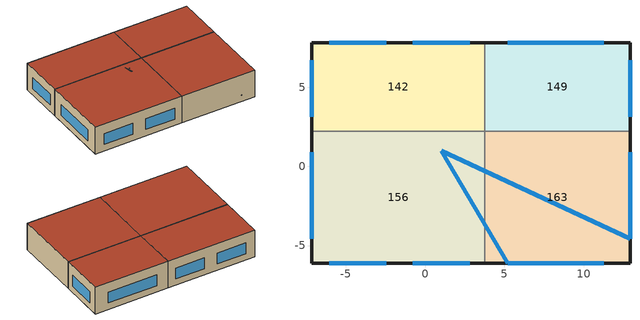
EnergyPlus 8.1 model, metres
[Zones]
142
 floor ground (1): 3.74,2.22 -7.18,2.22 -7.18,7.79 3.74,7.79 z0
 wall outside (7): 3.74,7.79 -7.18,7.79 -7.18,2.22 z0:3.5
 wall to 149 (5): 3.74,2.22 3.74,7.79 z0:3.5
 wall to 156 (6): -7.18,2.22 3.74,2.22 z0:3.5
 window (1001): 2.81,7.79 -0.79,7.79 / -2.45,7.79 -6.05,7.79 / -7.18,6.68 -7.18,3.13 z0.84:2.26
 roof outside (3): -7.18,2.22 3.74,2.22 3.74,7.79 -7.18,7.79 z3.5
149
 floor ground (1): 12.93,2.22 3.74,2.22 3.74,7.79 12.93,7.79 z0
 wall outside (7): 12.93,2.22 12.93,7.79 3.74,7.79 z0:3.5
 wall to 163 (5): 3.74,2.22 12.93,2.22 z0:3.5
 window (1001): 12.93,3.13 12.93,6.68 / 11.28,7.79 5.2,7.79 z0.84:2.26
 roof outside (3): 3.74,2.22 12.93,2.22 12.93,7.79 3.74,7.79 z3.5
156
 floor ground (1): 3.74,-6.11 -7.18,-6.11 -7.18,2.22 3.74,2.22 z0
 wall outside (7): -7.18,2.22 -7.18,-6.11 3.74,-6.11 z0:3.5
 wall to 163 (5): 3.74,-6.11 3.74,2.22 z0:3.5
 window (1001): -7.18,0.89 -7.18,-4.58 / -6.05,-6.11 -2.45,-6.11 / -0.79,-6.11 2.81,-6.11 z0.84:2.26
 roof outside (3): -7.18,-6.11 3.74,-6.11 3.74,2.22 -7.18,2.22 z3.5
163
 floor ground (1): 12.93,-6.11 3.74,-6.11 3.74,2.22 12.93,2.22 z0
 wall outside (7): 3.74,-6.11 12.93,-6.11 12.93,2.22 z0:3.5
 window (1002): 1,1,4 12.93,-4.58,0.84 12.93,0.89,0.84 12.93,0.89,2.26 12.93,-4.58,2.26; 1,1,4 5.2,-6.11,0.84 11.28,-6.11,0.84 11.28,-6.11,2.26 5.2,-6.11,2.26
 roof outside (3): 3.74,-6.11 12.93,-6.11 12.93,2.22 3.74,2.22 z3.5
[Site:Location]
BoxHouse: 48.72, 2.38, 1, 90
[Site:GroundTemperature:BuildingSurface]
18, 18, 18, 18, 18, 18, 18, 18, 18, 18, 18, 18
[Site:GroundTemperature:Deep]
14, 14, 14, 14, 14, 14, 14, 14, 14, 14, 14, 14
[Site:GroundTemperature:Shallow]
14, 14, 14, 14, 14, 14, 14, 14, 14, 14, 14, 14
[Site:GroundTemperature:FCfactorMethod]
3.98, 5.32, 7.94, 10.41, 15.09, 17.56, 18.24, 16.99, 14.1, 10.5, 6.96, 4.62
[Site:GroundReflectance]
0.2, 0.2, 0.2, 0.2, 0.2, 0.2, 0.2, 0.2, 0.2, 0.2, 0.2, 0.2
[Site:GroundReflectance:SnowModifier]
2, 2
[SizingPeriod:DesignDay]
Summer Design Day in BoxHouse Juil: 7, 15, SummerDesignDay, 31, 10.1, , , WetBulb, 20.1, , , , , 100248.5, 0, 0, 0, 0, 1, , , , , , 0.98
Winter Design Day in BoxHouse: 1, 15, WinterDesignDay, -5.4, 0, , , WetBulb, -5.4, , , , , 100248.5, 0, 0, 0, 0, 0, , , , , , 0
[Building]
Building: 0, Suburbs, .04, .4, FullExterior, 25, 6
[Material:NoMass]
3_RVAL_3: Rough, .18, 0.9, 0.7, 0.7
5_RVAL_2; 6_RVAL_2: Rough, .15, 0.9, 0.7, 0.7
[Construction]
1: 1_1_37, 1_2_9, 1_3_29, 1_4_34
3: 3_1_4, 3_2_20, 3_RVAL_3, 3_4_113
5: 5_1_27, 5_RVAL_2, 5_1_27
6: 5_1_27, 6_RVAL_2, 5_1_27
7: 7_1_5, 7_2_103, 7_3_11, 7_4_66
1001; 1002: 38, 1002, 2
2002: 20001, 38, 1002, 2
[WindowMaterial:Gas]
1002: Air, .013
[WindowMaterial:Glazing]
2: SpectralAverage, , .003, .837, .075, .075, .898, .081, .081, 0, .84, .84, .9, 1
38: SpectralAverage, , .003, .74, .09, .1, .82, .11, .12, 0, .84, .2, .9, 1
[WindowMaterial:Blind]
20001: Horizontal, 0.025, 0.01875, 0.001, 45, 0.9, 0, 0.8, .8, 0, .8, .8, 0, .8, .8, 0, .8, .8, 0, .9, .9, .015, .5, .5, .5, .5, 0, 180
[Material]
1_1_37: Rough, .1327, 0.04, 10, 1400, 0.9, 0.6, 0.6
1_2_9: Rough, .1, 1.13, 2000, 1000, 0.9, 0.6, 0.6
1_3_29: Rough, .07, 0.41, 1200, 840, 0.9, 0.73, 0.73
1_4_34: Rough, .03, 0.14, 650, 1200, 0.9, 0.78, 0.78
3_1_4: Rough, .01, 0.7, 2100, 1000, 0.9, 0.85, 0.9
3_2_20: Rough, .1445, 0.04, 12, 840, 0.9, 0.6, 0.6
3_4_113: Rough, .013, 0.25, 2800, 896, 0.9, 0.5, 0.5
5_1_27: Rough, .025, 0.25, 900, 1000, 0.9, 0.5, 0.5
7_1_5: Rough, .1, 0.84, 1700, 800, 0.9, 0.7, 0.7
7_2_103: Rough, .0795, 0.034, 35, 1400, 0.9, 0.6, 0.6
7_3_11: Rough, .1, 0.51, 1400, 1000, 0.9, 0.6, 0.6
7_4_66: Rough, .013, 0.4, 1000, 1000, 0.9, 0.5, 0.5
[WindowProperty:ShadingControl]
1002: ExteriorBlind, 2002, AlwaysOff, Off, , Yes, No, , FixedSlatAngle, , 0
[WindowProperty:FrameAndDivider]
1: 0.04, 0, 0, 9.5, 1, 0.5, 0.5, 0.9, DividedLite, 0.02, 1, 1, 0, 0, 9.5, 1, 0.5, 0.5, 0.9, 0.5, 0, 0.5, 0, 0.5
[Zone]
142: 0, 0, 0, 0, 1, 1, , 191.0643, 54.5898, TARP
149: 0, 0, 0, 0, 1, 1, , 159.516, 45.576, TARP
156: 0, 0, 0, 0, 1, 1, , 292.2265, 83.4933, TARP
163: 0, 0, 0, 0, 1, 1, , 243.9745, 69.707, TARP
[PEOPLE]
People 142: 142, 142NumberOfOccupants, People, 3, .3, AUTOCALCULATE, 142AverageGains, 3.82e-08, No, ZoneAveraged, Work efficiency, ClothingInsulationSchedule, Clothing Schedule 142, AirVelocitySchedule, Fanger, Pierce
People 149: 149, 149NumberOfOccupants, People, 1, , , .3, AUTOCALCULATE, 149AverageGains, 3.82e-08, No, ZoneAveraged, , Work efficiency, ClothingInsulationSchedule, , Clothing Schedule 149, AirVelocitySchedule, Fanger, Pierce
People 156: 156, 156NumberOfOccupants, People, 3, , , .3, AUTOCALCULATE, 156AverageGains, 3.82e-08, No, ZoneAveraged, , Work efficiency, ClothingInsulationSchedule, , Clothing Schedule 156, AirVelocitySchedule, Fanger, Pierce
People 163: 163, 163NumberOfOccupants, People, 3, , , .3, AUTOCALCULATE, 163AverageGains, 3.82e-08, No, ZoneAveraged, , Work efficiency, ClothingInsulationSchedule, , Clothing Schedule 163, AirVelocitySchedule, Fanger, Pierce
[Lights]
142 General lighting: 142, 142LightState, LightingLevel, 272.949, 0, .42, .18, 1, ELECTRIC EQUIPMENT#142#GeneralLights
149 General lighting: 149, 149LightState, LightingLevel, 341.82, , , 0, .42, .18, 1, ELECTRIC EQUIPMENT#149#GeneralLights
156 General lighting: 156, 156LightState, LightingLevel, 626.1998, , , 0, .42, .18, 1, ELECTRIC EQUIPMENT#156#GeneralLights
163 General lighting: 163, 163LightState, LightingLevel, 1045.605, , , 0, .42, .18, 1, ELECTRIC EQUIPMENT#163#GeneralLights
[ElectricEquipment]
142 Equipment 1: 142, 3329, EquipmentLevel, 195.4315, , , 0, .2, 0, ELECTRIC EQUIPMENT#142#05
149 Equipment 1: 149, 3334, EquipmentLevel, 76.1119, , , 0, .2, 0, ELECTRIC EQUIPMENT#149#05
156 Equipment 1: 156, 3349, EquipmentLevel, 325.6239, , , 0, .2, 0, ELECTRIC EQUIPMENT#156#05
163 Catering gain 1: 163, 3344, EquipmentLevel, 348.535, , , 0, .2, 0, ELECTRIC EQUIPMENT#163#04
[WaterUse:Equipment]
DHW 142: DHW 142, 1.0046e-06, 3329, DHW Supply Temperature 142, DHW Supply Temperature 142, DHW Mains Temperature 142, 142
DHW 149: DHW 149, 1.66162e-06, 3334, DHW Supply Temperature 149, DHW Supply Temperature 149, DHW Mains Temperature 149, 149
DHW 156: DHW 156, 2.08733e-06, 3349, DHW Supply Temperature 156, DHW Supply Temperature 156, DHW Mains Temperature 156, 156
DHW 163: DHW 163, 2.5414e-06, 3344, DHW Supply Temperature 163, DHW Supply Temperature 163, DHW Mains Temperature 163, 163
[Daylighting:Controls]
142: 1, -1.216, 5.505, .8, , , , 1, 0, 100, 300, 1, 0, 22, 0.1, 0.1, 0, 1
149: 1, 8.835, 5.505, .8, , , , 1, 0, 150, 300, 1, 0, 22, 0.1, 0.1, 0, 1
156: 1, -1.216, -1.444, .8, , , , 1, 0, 150, 300, 1, 0, 22, 0.1, 0.1, 0, 1
163: 1, 8.835, -1.444, .8, , , , 1, 0, 300, 300, 1, 0, 22, 0.1, 0.1, 0, 1
[Sizing:Zone]
142: SupplyAirTemperature, 12, 0, SupplyAirTemperature, 35, 0, 0.0077, 0.0156, 142, 1.25, 1.15, DesignDay, , , , 0, DesignDay, , , , , 142
149: SupplyAirTemperature, 12, 0, SupplyAirTemperature, 35, 0, 0.0077, 0.0156, 149, 1.25, 1.15, DesignDay, , , , 0, DesignDay, , , , , 149
156: SupplyAirTemperature, 12, 0, SupplyAirTemperature, 35, 0, 0.0077, 0.0156, 156, 1.25, 1.15, DesignDay, , , , 0, DesignDay, , , , , 156
163: SupplyAirTemperature, 12, 0, SupplyAirTemperature, 35, 0, 0.0077, 0.0156, 163, 1.25, 1.15, DesignDay, , , , 0, DesignDay, , , , , 163
[ZoneControl:Thermostat]
142 Thermostat: 142, Zone Control Type Sched, ThermostatSetpoint:DualSetpoint, Dual Setpoint - Zone 142
149 Thermostat: 149, Zone Control Type Sched, ThermostatSetpoint:DualSetpoint, Dual Setpoint - Zone 149
156 Thermostat: 156, Zone Control Type Sched, ThermostatSetpoint:DualSetpoint, Dual Setpoint - Zone 156
163 Thermostat: 163, Zone Control Type Sched, ThermostatSetpoint:DualSetpoint, Dual Setpoint - Zone 163
[ThermostatSetpoint:DualSetpoint]
Dual Setpoint - Zone 142: 142HeatingSetpointState, 142 Cooling SP Sch
Dual Setpoint - Zone 149: 149HeatingSetpointState, 149 Cooling SP Sch
Dual Setpoint - Zone 156: 156HeatingSetpointState, 156 Cooling SP Sch
Dual Setpoint - Zone 163: 163HeatingSetpointState, 163 Cooling SP Sch
[Zone equipment]
142: 142 Ideal Loads Air
149: 149 Ideal Loads Air
156: 156 Ideal Loads Air
163: 163 Ideal Loads Air
[ZoneHVAC:IdealLoadsAirSystem]
142 Ideal Loads Air: , Node 142 In, , 35, 12, 0.0156, 0.0077, LimitCapacity, , Autosize, LimitFlowRateAndCapacity, Autosize, Autosize, 142 Heating Availability Sch, 142 Cooling Availability Sch, None, , None, 142, , , NoEconomizer, None
149 Ideal Loads Air: , Node 149 In, , 35, 12, 0.0156, 0.0077, LimitCapacity, , Autosize, LimitFlowRateAndCapacity, Autosize, Autosize, 149 Heating Availability Sch, 149 Cooling Availability Sch, None, , None, 149, , , NoEconomizer, None
156 Ideal Loads Air: , Node 156 In, , 35, 12, 0.0156, 0.0077, LimitCapacity, , Autosize, LimitFlowRateAndCapacity, Autosize, Autosize, 156 Heating Availability Sch, 156 Cooling Availability Sch, None, , None, 156, , , NoEconomizer, None
163 Ideal Loads Air: , Node 163 In, , 35, 12, 0.0156, 0.0077, LimitCapacity, , Autosize, LimitFlowRateAndCapacity, Autosize, Autosize, 163 Heating Availability Sch, 163 Cooling Availability Sch, None, , None, 163, , , NoEconomizer, None
[EnergyManagementSystem:ProgramCallingManager]
Warm Up Completed: AfterNewEnvironmentWarmUpIsComplete; outputTime
get time: BeginTimestepBeforePredictor; oTime
[EnergyManagementSystem:GlobalVariable]
exTime
epTime
[EnergyManagementSystem:OutputVariable] Type of Data in Variable=Averaged; Update Frequency=ZoneTimeStep
Name | EMS Variable
warmUpComplete | exTime
epTimeStep | epTime
[EnergyManagementSystem:Program]
outputTime: SET exTime = CurrentEnvironment
oTime: SET epTime = CurrentTime
[ExternalInterface:FunctionalMockupUnitImport]
FMU Filename=agentFMU.fmu; FMU Timeout in milli-seconds=15; FMU LoggingOn Value=0
[ExternalInterface:FunctionalMockupUnitImport:From:Variable] FMU Filename,=agentFMU.fmu; FMU Instance Name,=FMI
Name | EnergyPlus Key Value, | EnergyPlus Variable Name, | FMU Variable
 | Environment | Site Exterior Horizontal Sky Illuminance | EnvironmentSiteExteriorHorizontalSkyIlluminance
 | Environment | Site Rain Status | EnvironmentSiteRainStatus
 | Environment | Site Outdoor Air Drybulb Temperature | EnvironmentSiteOutdoorAirDrybulbTemperature
 | EMS | warmUpComplete | EMSwarmUpComplete
 | EMS | epTimeStep | EMSepTimeStep
 | 142 | Zone Mean Air Temperature | 142ZoneMeanAirTemperature
 | 149 | Zone Mean Air Temperature | 149ZoneMeanAirTemperature
 | 156 | Zone Mean Air Temperature | 156ZoneMeanAirTemperature
 | 163 | Zone Mean Air Temperature | 163ZoneMeanAirTemperature
 | 142 | Zone Air Relative Humidity | 142ZoneAirRelativeHumidity
 | 149 | Zone Air Relative Humidity | 149ZoneAirRelativeHumidity
 | 156 | Zone Air Relative Humidity | 156ZoneAirRelativeHumidity
 | 163 | Zone Air Relative Humidity | 163ZoneAirRelativeHumidity
 | 142 | Zone Mean Radiant Temperature | 142ZoneMeanRadiantTemperature
 | 149 | Zone Mean Radiant Temperature | 149ZoneMeanRadiantTemperature
 | 156 | Zone Mean Radiant Temperature | 156ZoneMeanRadiantTemperature
 | 163 | Zone Mean Radiant Temperature | 163ZoneMeanRadiantTemperature
 | 142 | Daylighting Reference Point 1 Illuminance | 142DaylightingReferencePoint1Illuminance
 | 149 | Daylighting Reference Point 1 Illuminance | 149DaylightingReferencePoint1Illuminance
 | 156 | Daylighting Reference Point 1 Illuminance | 156DaylightingReferencePoint1Illuminance
 | 163 | Daylighting Reference Point 1 Illuminance | 163DaylightingReferencePoint1Illuminance
[ExternalInterface:FunctionalMockupUnitImport:To:Schedule] FMU Filename,=agentFMU.fmu; FMU Model Name,=FMI
Name | EnergyPlus Key Value, | FMU Model Variable Name, | Initial Value
 | 142NumberOfOccupants | 142NumberOfOccupants | 0
 | 149NumberOfOccupants | 149NumberOfOccupants | 0
 | 156NumberOfOccupants | 156NumberOfOccupants | 0
 | 163NumberOfOccupants | 163NumberOfOccupants | 0
 | 142WindowState | 142WindowState | 0
 | 149WindowState | 149WindowState | 0
 | 156WindowState | 156WindowState | 0
 | 163WindowState | 163WindowState | 0
 | 142BlindState | 142BlindState | 0
 | 149BlindState | 149BlindState | 0
 | 156BlindState | 156BlindState | 0
 | 163BlindState | 163BlindState | 0
 | 142LightState | 142LightState | 0
 | 149LightState | 149LightState | 0
 | 156LightState | 156LightState | 0
 | 163LightState | 163LightState | 0
 | 142AverageGains | 142AverageGains | 0
 | 149AverageGains | 149AverageGains | 0
 | 156AverageGains | 156AverageGains | 0
 | 163AverageGains | 163AverageGains | 0
 | 142HeatingSetpointState | 142HeatingSetpointState | 24
 | 149HeatingSetpointState | 149HeatingSetpointState | 24
 | 156HeatingSetpointState | 156HeatingSetpointState | 24
 | 163HeatingSetpointState | 163HeatingSetpointState | 24
[Schedule:Compact]
Off; Work efficiency: Any Number, Through: 12/31, For: AllDays, Until: 24:00, 0
AirVelocitySchedule: Any Number, Through: 12/31, For: AllDays, Until: 24:00, .137
3329: Fraction, Through: 31 Dec, For: Weekdays SummerDesignDay, Until: 07:00, 1, Until: 08:00, 0.5, Until: 09:00, 0.25, Until: 22:00, 0, Until: 23:00, 0.25, Until: 24:00, 0.75, For: Weekends, Until: 07:00, 1, Until: 08:00, 0.5, Until: 09:00, 0.25, Until: 22:00, 0, Until: 23:00, 0.25, Until: 24:00, 0.75, For: Holidays, Until: 07:00, 1, Until: 08:00, 0.5, Until: 09:00, 0.25, Until: 22:00, 0, Until: 23:00, 0.25, Until: 24:00, 0.75, For: WinterDesignDay AllOtherDays, Until: 24:00, 0
3334; 3344: Fraction, Through: 31 Dec, For: Weekdays SummerDesignDay, Until: 07:00, 0, Until: 10:00, 1, Until: 19:00, 0, Until: 23:00, 0.2, Until: 24:00, 0, For: Weekends, Until: 07:00, 0, Until: 10:00, 1, Until: 19:00, 0, Until: 23:00, 0.2, Until: 24:00, 0, For: Holidays, Until: 07:00, 0, Until: 10:00, 1, Until: 19:00, 0, Until: 23:00, 0.2, Until: 24:00, 0, For: WinterDesignDay AllOtherDays, Until: 24:00, 0
3349: Fraction, Through: 31 Dec, For: Weekdays SummerDesignDay, Until: 16:00, 0, Until: 18:00, 0.5, Until: 22:00, 1, Until: 23:00, 0.67, Until: 24:00, 0, For: Weekends, Until: 16:00, 0, Until: 18:00, 0.5, Until: 22:00, 1, Until: 23:00, 0.67, Until: 24:00, 0, For: Holidays, Until: 16:00, 0, Until: 18:00, 0.5, Until: 22:00, 1, Until: 23:00, 0.67, Until: 24:00, 0, For: WinterDesignDay AllOtherDays, Until: 24:00, 0
20001: Any Number, Through: 12/31, For: Weekdays Weekends SummerDesignDays, Until: 24:00, 24, For: WinterDesignDays, Until: 24:00, 0, For: AllOtherDays, Until: 24:00, 24
Clothing Schedule 142; Clothing Schedule 149; Clothing Schedule 156; Clothing Schedule 163: Any Number, Through: 4/1, For: AllDays, Until: 24:00, 1, Through: 9/30, For: AllDays, Until: 24:00, .5, Through: 12/31, For: AllDays, Until: 24:00, 1
DHW Supply Temperature 142; DHW Supply Temperature 149; DHW Supply Temperature 156; DHW Supply Temperature 163: Temperature, Through: 12/31, For: AllDays, Until: 24:00, 65
DHW Mains Temperature 142; DHW Mains Temperature 149; DHW Mains Temperature 156; DHW Mains Temperature 163: Temperature, Through: 12/31, For: AllDays, Until: 24:00, 10
142 Heating Availability Sch: Temperature, Through: 31 Dec, For: Weekdays SummerDesignDay WinterDesignDay, Until: 09:00, 1, Until: 20:00, 1, Until: 24:00, 1, For: Weekends, Until: 09:00, 1, Until: 20:00, 1, Until: 24:00, 1, For: Holidays, Until: 09:00, 1, Until: 20:00, 1, Until: 24:00, 1, For: AllOtherDays, Until: 24:00, 0
142 Cooling SP Sch: Temperature, Through: 31 Dec, For: Weekdays SummerDesignDay, Until: 09:00, 25, Until: 20:00, 100, Until: 24:00, 25, For: Weekends, Until: 09:00, 25, Until: 20:00, 100, Until: 24:00, 25, For: Holidays, Until: 09:00, 25, Until: 20:00, 100, Until: 24:00, 25, For: WinterDesignDay AllOtherDays, Until: 24:00, 100
142 Cooling Availability Sch: Temperature, Through: 31 Dec, For: Weekdays SummerDesignDay, Until: 09:00, 1, Until: 20:00, 0, Until: 24:00, 1, For: Weekends, Until: 09:00, 1, Until: 20:00, 0, Until: 24:00, 1, For: Holidays, Until: 09:00, 1, Until: 20:00, 0, Until: 24:00, 1, For: WinterDesignDay AllOtherDays, Until: 24:00, 0
149 Heating Availability Sch; 163 Heating Availability Sch: Temperature, Through: 31 Dec, For: Weekdays SummerDesignDay WinterDesignDay, Until: 05:00, 1, Until: 10:00, 1, Until: 17:00, 1, Until: 23:00, 1, Until: 24:00, 1, For: Weekends, Until: 05:00, 1, Until: 10:00, 1, Until: 17:00, 1, Until: 23:00, 1, Until: 24:00, 1, For: Holidays, Until: 05:00, 1, Until: 10:00, 1, Until: 17:00, 1, Until: 23:00, 1, Until: 24:00, 1, For: AllOtherDays, Until: 24:00, 0
149 Cooling SP Sch: Temperature, Through: 31 Dec, For: Weekdays SummerDesignDay, Until: 05:00, 100, Until: 10:00, 25, Until: 17:00, 100, Until: 23:00, 25, Until: 24:00, 100, For: Weekends, Until: 05:00, 100, Until: 10:00, 25, Until: 17:00, 100, Until: 23:00, 25, Until: 24:00, 100, For: Holidays, Until: 05:00, 100, Until: 10:00, 25, Until: 17:00, 100, Until: 23:00, 25, Until: 24:00, 100, For: WinterDesignDay AllOtherDays, Until: 24:00, 100
149 Cooling Availability Sch: Temperature, Through: 31 Dec, For: Weekdays SummerDesignDay, Until: 05:00, 0, Until: 10:00, 1, Until: 17:00, 0, Until: 23:00, 1, Until: 24:00, 0, For: Weekends, Until: 05:00, 0, Until: 10:00, 1, Until: 17:00, 0, Until: 23:00, 1, Until: 24:00, 0, For: Holidays, Until: 05:00, 0, Until: 10:00, 1, Until: 17:00, 0, Until: 23:00, 1, Until: 24:00, 0, For: WinterDesignDay AllOtherDays, Until: 24:00, 0
156 Heating Availability Sch: Temperature, Through: 31 Dec, For: Weekdays SummerDesignDay WinterDesignDay, Until: 14:00, 1, Until: 23:00, 1, Until: 24:00, 1, For: Weekends, Until: 14:00, 1, Until: 23:00, 1, Until: 24:00, 1, For: Holidays, Until: 14:00, 1, Until: 23:00, 1, Until: 24:00, 1, For: AllOtherDays, Until: 24:00, 0
156 Cooling SP Sch: Temperature, Through: 31 Dec, For: Weekdays SummerDesignDay, Until: 14:00, 100, Until: 23:00, 25, Until: 24:00, 100, For: Weekends, Until: 14:00, 100, Until: 23:00, 25, Until: 24:00, 100, For: Holidays, Until: 14:00, 100, Until: 23:00, 25, Until: 24:00, 100, For: WinterDesignDay AllOtherDays, Until: 24:00, 100
156 Cooling Availability Sch: Temperature, Through: 31 Dec, For: Weekdays SummerDesignDay, Until: 14:00, 0, Until: 23:00, 1, Until: 24:00, 0, For: Weekends, Until: 14:00, 0, Until: 23:00, 1, Until: 24:00, 0, For: Holidays, Until: 14:00, 0, Until: 23:00, 1, Until: 24:00, 0, For: WinterDesignDay AllOtherDays, Until: 24:00, 0
163 Cooling SP Sch: Temperature, Through: 31 Dec, For: Weekdays SummerDesignDay, Until: 05:00, 100, Until: 10:00, 25, Until: 17:00, 100, Until: 24:00, 25, For: Weekends, Until: 05:00, 100, Until: 10:00, 25, Until: 17:00, 100, Until: 24:00, 25, For: Holidays, Until: 05:00, 100, Until: 10:00, 25, Until: 17:00, 100, Until: 24:00, 25, For: WinterDesignDay AllOtherDays, Until: 24:00, 100
163 Cooling Availability Sch: Temperature, Through: 31 Dec, For: Weekdays SummerDesignDay, Until: 05:00, 0, Until: 10:00, 1, Until: 17:00, 0, Until: 24:00, 1, For: Weekends, Until: 05:00, 0, Until: 10:00, 1, Until: 17:00, 0, Until: 24:00, 1, For: Holidays, Until: 05:00, 0, Until: 10:00, 1, Until: 17:00, 0, Until: 24:00, 1, For: WinterDesignDay AllOtherDays, Until: 24:00, 0
[Schedule:Day:Hourly]
Off: Fraction, 0, 0, 0, 0, 0, 0, 0, 0, 0, 0, 0, 0, 0, 0, 0, 0, 0, 0, 0, 0, 0, 0, 0, 0
Summer Control Type Day Sch; Winter Control Type Day Sch: Control Type, 4, 4, 4, 4, 4, 4, 4, 4, 4, 4, 4, 4, 4, 4, 4, 4, 4, 4, 4, 4, 4, 4, 4, 4
[Schedule:Week:Daily]
Off: Off, Off, Off, Off, Off, Off, Off, Off, Off, Off, Off, Off
Summer Control Type Week Sch: Summer Control Type Day Sch, Summer Control Type Day Sch, Summer Control Type Day Sch, Summer Control Type Day Sch, Summer Control Type Day Sch, Summer Control Type Day Sch, Summer Control Type Day Sch, Summer Control Type Day Sch, Summer Control Type Day Sch, Summer Control Type Day Sch, Summer Control Type Day Sch, Summer Control Type Day Sch
Winter Control Type Week Sch: Winter Control Type Day Sch, Winter Control Type Day Sch, Winter Control Type Day Sch, Winter Control Type Day Sch, Winter Control Type Day Sch, Winter Control Type Day Sch, Winter Control Type Day Sch, Winter Control Type Day Sch, Winter Control Type Day Sch, Winter Control Type Day Sch, Winter Control Type Day Sch, Winter Control Type Day Sch
[Schedule:Year]
Zone Control Type Sched: Control Type, Winter Control Type Week Sch, 1, 1, 3, 31, Summer Control Type Week Sch, 4, 1, 9, 30, Winter Control Type Week Sch, 10, 1, 12, 31
[AirflowNetwork:MultiZone:Surface:Crack]
DefaultCrack: 1e-11, 0.66, Reference Crack Conditions
142_Roof_1_0_0: .0060906, .7, Reference Crack Conditions
142_Partition_2_0_0: .0585595, .75, Reference Crack Conditions
142_Wall_3_0_0; 156_Wall_5_0_0: .0027985, .7, Reference Crack Conditions
142_Wall_4_0_0; 149_Wall_2_0_0: .001448, .7, Reference Crack Conditions
142_Partition_5_0_0: .1146686, .75, Reference Crack Conditions
149_Roof_1_0_0: .0051211, .7, Reference Crack Conditions
149_Wall_3_0_0; 163_Wall_5_0_0: .0023514, .7, Reference Crack Conditions
149_Partition_5_0_0: .0964146, .75, Reference Crack Conditions
156_Roof_1_0_0: .0090887, .7, Reference Crack Conditions
156_Partition_2_0_0: .0873845, .75, Reference Crack Conditions
156_Wall_4_0_0; 163_Wall_2_0_0: .0021359, .7, Reference Crack Conditions
163_Roof_1_0_0: .0076419, .7, Reference Crack Conditions
[AirflowNetwork:SimulationControl]
VENT: MultizoneWithoutDistribution, Input, Cp Data, OpeningHeight, LowRise, 1000, ZeroNodePressures, .0001, .000001, -0.5, 0, 1
[AirflowNetwork:MultiZone:Zone]
142: Temperature, 20001, , , , , , 2864
149; 156; 163: temperature, 20001, , , , , , 2864
[AirflowNetwork:MultiZone:Surface]
142_Roof_1_0_0: 142_Roof_1_0_0, 142_Roof_1_0_0, 1
142_Partition_2_0_0: 142_Partition_2_0_0, , 1
142_Wall_3_0_0: 142_Wall_3_0_0, 142_Wall_3_0_0, 1
142_Wall_3_0_0_0_0_0_Win: 142_Wall_3_0_0_0_0_0_Win, 142_Wall_3_0_0_0_0_0_Win, 1, Constant, 20001, 142WindowState
142_Wall_3_0_0_1_0_1_Win: 142_Wall_3_0_0_1_0_1_Win, 142_Wall_3_0_0_1_0_1_Win, 1, Temperature, 20001, , , , , , 2864
142_Wall_4_0_0: 142_Wall_4_0_0, 142_Wall_4_0_0, 1
142_Wall_4_0_0_0_0_0_Win: 142_Wall_4_0_0_0_0_0_Win, 142_Wall_4_0_0_0_0_0_Win, 1, Temperature, 20001, , , , , , 2864
142_Partition_5_0_0: 142_Partition_5_0_0, , 1
149_Roof_1_0_0: 149_Roof_1_0_0, 149_Roof_1_0_0, 1
149_Wall_2_0_0: 149_Wall_2_0_0, 149_Wall_2_0_0, 1
149_Wall_2_0_0_0_0_0_Win: 149_Wall_2_0_0_0_0_0_Win, 149_Wall_2_0_0_0_0_0_Win, 1, Constant, 20001, , , , , , 149WindowState
149_Wall_3_0_0: 149_Wall_3_0_0, 149_Wall_3_0_0, 1
149_Wall_3_0_0_0_0_0_Win: 149_Wall_3_0_0_0_0_0_Win, 149_Wall_3_0_0_0_0_0_Win, 1, Temperature, 20001, , , , , , 2864
149_Partition_5_0_0: 149_Partition_5_0_0, , 1
156_Roof_1_0_0: 156_Roof_1_0_0, 156_Roof_1_0_0, 1
156_Partition_2_0_0: 156_Partition_2_0_0, , 1
156_Wall_4_0_0: 156_Wall_4_0_0, 156_Wall_4_0_0, 1
156_Wall_4_0_0_0_0_0_Win: 156_Wall_4_0_0_0_0_0_Win, 156_Wall_4_0_0_0_0_0_Win, 1, Constant, 20001, , , , , , 156WindowState
156_Wall_5_0_0: 156_Wall_5_0_0, 156_Wall_5_0_0, 1
156_Wall_5_0_0_0_0_0_Win: 156_Wall_5_0_0_0_0_0_Win, 156_Wall_5_0_0_0_0_0_Win, 1, Temperature, 20001, , , , , , 2864
156_Wall_5_0_0_1_0_1_Win: 156_Wall_5_0_0_1_0_1_Win, 156_Wall_5_0_0_1_0_1_Win, 1, Temperature, 20001, , , , , , 2864
163_Roof_1_0_0: 163_Roof_1_0_0, 163_Roof_1_0_0, 1
163_Wall_2_0_0: 163_Wall_2_0_0, 163_Wall_2_0_0, 1
163_Wall_2_0_0_0_0_0_Win: 163_Wall_2_0_0_0_0_0_Win, 163_Wall_2_0_0_0_0_0_Win, 1, Temperature, 20001, , , , , , 2864
163_Wall_5_0_0: 163_Wall_5_0_0, 163_Wall_5_0_0, 1
163_Wall_5_0_0_0_0_0_Win: 163_Wall_5_0_0_0_0_0_Win, 163_Wall_5_0_0_0_0_0_Win, 1, Constant, 20001, , , , , , 163WindowState
[AirflowNetwork:MultiZone:ExternalNode]
142_Roof_1_0_0: 4.67, 142_Roof_1_0_0
142_Wall_3_0_0: 2.33, 142_Wall_3_0_0
142_Wall_3_0_0_0_0_0_Win: 2.07, 142_Wall_3_0_0_0_0_0_Win
142_Wall_3_0_0_1_0_1_Win: 2.07, 142_Wall_3_0_0_1_0_1_Win
142_Wall_4_0_0: 2.33, 142_Wall_4_0_0
142_Wall_4_0_0_0_0_0_Win: 2.07, 142_Wall_4_0_0_0_0_0_Win
149_Roof_1_0_0: 4.67, 149_Roof_1_0_0
149_Wall_2_0_0: 2.33, 149_Wall_2_0_0
149_Wall_2_0_0_0_0_0_Win: 2.07, 149_Wall_2_0_0_0_0_0_Win
149_Wall_3_0_0: 2.33, 149_Wall_3_0_0
149_Wall_3_0_0_0_0_0_Win: 2.07, 149_Wall_3_0_0_0_0_0_Win
156_Roof_1_0_0: 4.67, 156_Roof_1_0_0
156_Wall_4_0_0: 2.33, 156_Wall_4_0_0
156_Wall_4_0_0_0_0_0_Win: 2.07, 156_Wall_4_0_0_0_0_0_Win
156_Wall_5_0_0: 2.33, 156_Wall_5_0_0
156_Wall_5_0_0_0_0_0_Win: 2.07, 156_Wall_5_0_0_0_0_0_Win
156_Wall_5_0_0_1_0_1_Win: 2.07, 156_Wall_5_0_0_1_0_1_Win
163_Roof_1_0_0: 4.67, 163_Roof_1_0_0
163_Wall_2_0_0: 2.33, 163_Wall_2_0_0
163_Wall_2_0_0_0_0_0_Win: 2.07, 163_Wall_2_0_0_0_0_0_Win
163_Wall_5_0_0: 2.33, 163_Wall_5_0_0
163_Wall_5_0_0_0_0_0_Win: 2.07, 163_Wall_5_0_0_0_0_0_Win
[AirflowNetwork:MultiZone:WindPressureCoefficientValues]
142_Roof_1_0_0; 149_Roof_1_0_0; 156_Roof_1_0_0; 163_Roof_1_0_0: Cp Data, -.6, -.5, -.4, -.5, -.6, -.5, -.4, -.5
142_Wall_3_0_0; 142_Wall_3_0_0_0_0_0_Win; 142_Wall_3_0_0_1_0_1_Win; 149_Wall_3_0_0; 149_Wall_3_0_0_0_0_0_Win: Cp Data, .4, .1, -.3, -.35, -.2, -.35, -.3, .1
142_Wall_4_0_0; 142_Wall_4_0_0_0_0_0_Win; 156_Wall_4_0_0; 156_Wall_4_0_0_0_0_0_Win: Cp Data, -.3, -.35, -.2, -.35, -.3, .1, .4, .1
149_Wall_2_0_0; 149_Wall_2_0_0_0_0_0_Win; 163_Wall_2_0_0; 163_Wall_2_0_0_0_0_0_Win: Cp Data, -.3, .1, .4, .1, -.3, -.35, -.2, -.35
156_Wall_5_0_0; 156_Wall_5_0_0_0_0_0_Win; 156_Wall_5_0_0_1_0_1_Win; 163_Wall_5_0_0; 163_Wall_5_0_0_0_0_0_Win: Cp Data, -.2, -.35, -.3, .1, .4, .1, -.3, -.35
[AirflowNetwork:MultiZone:Component:DetailedOpening]
142_Wall_3_0_0_0_0_0_Win; 142_Wall_3_0_0_1_0_1_Win; 142_Wall_4_0_0_0_0_0_Win; 149_Wall_2_0_0_0_0_0_Win; 149_Wall_3_0_0_0_0_0_Win; 156_Wall_4_0_0_0_0_0_Win; 156_Wall_5_0_0_0_0_0_Win; 156_Wall_5_0_0_1_0_1_Win; 163_Wall_2_0_0_0_0_0_Win; 163_Wall_5_0_0_0_0_0_Win: .00014, .65, NonPivoted, 0, 2, 0, .65, 0, 1, 0, 1, .65, .05, 1, 0, 0, 0, 0, 0, 0, 0, 0, 0, 0, 0
[AirflowNetwork:MultiZone:ReferenceCrackConditions]
Reference Crack Conditions: 20, 101320, 0.005
[AirflowNetwork:MultiZone:WindPressureCoefficientArray]
Cp Data: 0, 45, 90, 135, 180, 225, 270, 315
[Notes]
*** EVALUATION SOFTWARE GENERATES COMPRESSED IDF - TO OBTAIN READABLE IDF PLEASE PURCHASE A LICENCE ***
